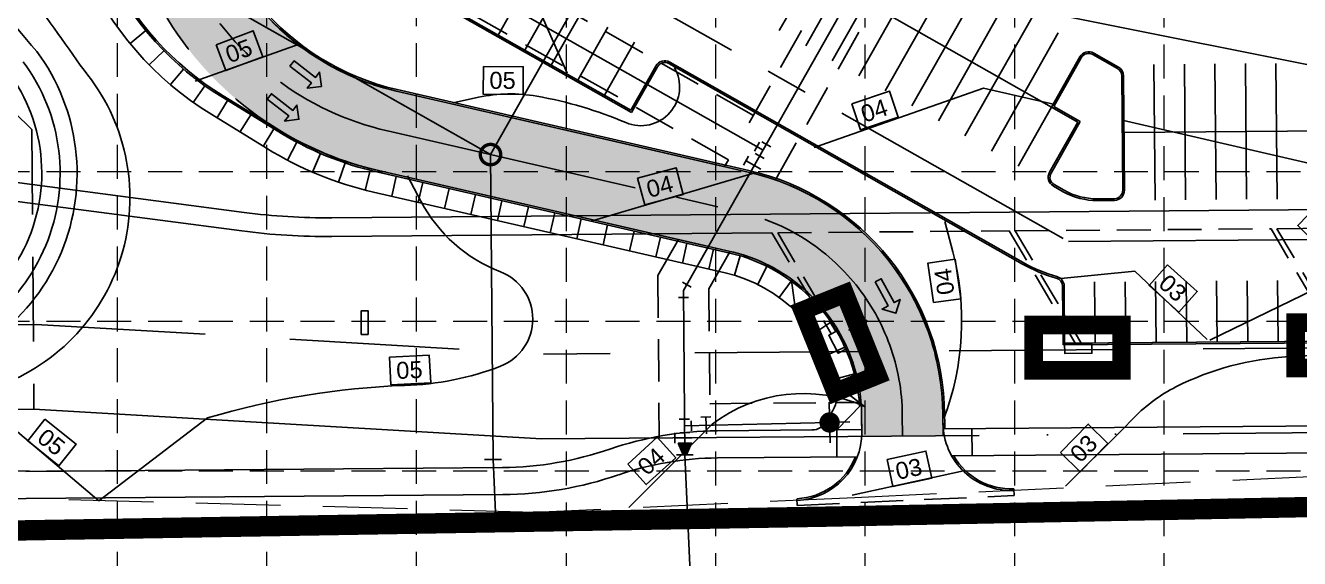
# Model space of a CAD drawing. Header units: feet. Extents: x 2467609 to 2470436, y 7119976 to 7121745.
# Drawn here: x 2468069 to 2468445, y 7120481.9 to 7120639.1 of the extents above; entities that cross this region are included whole.
import ezdxf
from ezdxf.enums import TextEntityAlignment as Align

# ---------------------------------------------------------------- set-up
doc = ezdxf.new("R2010")
doc.units = ezdxf.units.FT
doc.header["$LTSCALE"] = 100
doc.header["$MEASUREMENT"] = 0
for name, pattern in [('06117 BASE$0$CENTER2', [1.125, 0.75, -0.125, 0.125, -0.125]), ('06117 BASE$0$DASHED', [0.75, 0.5, -0.25]), ('06117 BASE$0$HIDDEN', [0.375, 0.25, -0.125]), ('06117 BASE$0$HIDDEN2', [0.1875, 0.125, -0.0625]), ('06117 BASE$0$PL2', [2.85, 2.25, -0.2, 0, -0.2, 0, -0.2]), ('06117 BASE$0$STRIPE', [1.2, 1, -0.2]), ('06117 TOPO$0$DASHED', [0.75, 0.5, -0.25]), ('06117 WS Base$0$DASHED_SS3', [1.1, 1, -0.1]), ('06117 WS Base$0$HIDDEN2', [0.1875, 0.125, -0.0625]), ('HIDDEN', [0.375, 0.25, -0.125]), ('HIDDEN2', [0.1875, 0.125, -0.0625]), ('SDASH', [0.15, 0.1, -0.05]), ('STRIPE', [1.2, 1, -0.2])]:
    doc.linetypes.add(name, pattern=pattern)
for name, color, linetype, lineweight in [('06117 BASE$0$C-sidewk-strip', 253, 'Continuous', 25), ('06117 BASE$0$CP Inlet', 253, 'Continuous', 25), ('06117 BASE$0$CPCL', 253, '06117 BASE$0$CENTER2', 25), ('06117 BASE$0$CPCURB', 8, 'Continuous', 25), ('06117 BASE$0$CPCURB2', 8, 'Continuous', 25), ('06117 BASE$0$CPSTRIPE', 253, 'Continuous', 25), ('06117 BASE$0$CPWALK', 8, 'Continuous', 25), ('06117 BASE$0$DIR-ARROW', 8, 'Continuous', 25), ('06117 BASE$0$LANDSCAPE-SETBACK', 8, '06117 BASE$0$DASHED', 25), ('06117 BASE$0$PROP-ROW', 1, '06117 BASE$0$PL2', 25), ('06117 BASE$0$ROAD-FUTURE', 8, '06117 BASE$0$HIDDEN', 18)]:
    doc.layers.add(name, color=color, linetype=linetype, lineweight=lineweight)
for name, color, linetype in [('06117 BASE$0$CPSAWCUT', 7, '06117 BASE$0$HIDDEN2'), ('06117 BASE$0$firelane', 8, '06117 BASE$0$STRIPE'), ('06117 TOPO$0$EXSS', 253, '06117 TOPO$0$DASHED'), ('06117 TOPO$0$EXWATER', 253, 'Continuous'), ('06117 WS Base$0$CPFIT', 7, 'Continuous'), ('06117 WS Base$0$CPSEWER', 7, '06117 WS Base$0$DASHED_SS3'), ('06117 WS Base$0$CPWATER', 7, 'Continuous'), ('06117 WS Base$0$LINE-A', 1, 'Continuous'), ('06117 WS Base$0$LINE-B', 1, 'Continuous'), ('06117 WS Base$0$WTR-ESMT', 8, '06117 WS Base$0$HIDDEN2'), ('CPCONT', 253, 'Continuous'), ('ESMT', 7, 'HIDDEN2'), ('FIRELANE-HATCH', 253, 'STRIPE'), ('GRID', 254, 'HIDDEN'), ('LIMITS OF DISTURBANCE', 1, 'HIDDEN'), ('proposed ec', 6, 'SDASH')]:
    doc.layers.add(name, color=color, linetype=linetype)
doc.styles.get("Standard").update_dxf_attribs({"font": 'ARIAL.TTF'})

# ---------------------------------------------------------------- blocks, each defined once
blk = doc.blocks.new('06117 BASE$0$A$C47D53017')
at = {"layer": '06117 BASE$0$CPWALK'}
blk.add_lwpolyline([(2468168.12, 7120547.98), (2468168.12, 7120554.98), (2468170.12, 7120554.98), (2468170.12, 7120547.98)], close=True, dxfattribs=at)

msp = doc.modelspace()

# ---------------------------------------------------------------- hatches: boundary and pattern name
at = {"layer": '06117 WS Base$0$CPFIT'}
msp.add_hatch(color=256, dxfattribs=at).paths.add_polyline_path([(2468261.6, 7120515.94), (2468265.6, 7120515.94), (2468264.1, 7120512.48), (2468263.1, 7120512.48)])
msp.add_hatch(color=256, dxfattribs=at).paths.add_polyline_path([(2468261.6, 7120515.94), (2468265.6, 7120515.94), (2468264.1, 7120512.48), (2468263.1, 7120512.48)])
at = {"layer": 'FIRELANE-HATCH'}
h = msp.add_hatch(color=9, dxfattribs=at)
h.paths.add_polyline_path([(2468922.97, 7121187.19, -0.414214), (2468942.81, 7121207.35), (2469278.26, 7121210.08), (2469277.9, 7121254.08, -0.414214), (2469297.74, 7121274.24), (2469375.13, 7121274.87, -0.137354), (2469390.75, 7121270.64), (2469629.71, 7121128.09, -0.261956), (2469644.34, 7121102.57), (2469645.12, 7121007.13, 0.414214), (2469699.55, 7120953.58), (2469751.67, 7120954, 0.261956), (2469797.6, 7120980.33), (2469803.18, 7120989.68, 0.414214), (2469784.47, 7121063.72), (2469403.04, 7121291.25, 0.137354), (2469374.94, 7121298.87), (2468491.92, 7121291.68, -0.131652), (2468476.89, 7121295.58), (2468199.89, 7121452.51, -0.072593), (2468186.2, 7121463.15, 0.206219), (2468142.45, 7121481.57), (2467847.8, 7121479.17), (2467848.23, 7121449.17), (2468142.69, 7121451.57, -0.577353), (2468169.04, 7121406.78), (2467935.49, 7120994.55, -0.266268), (2467909.82, 7120979.34), (2467855.02, 7120978.55), (2467855.45, 7120948.56), (2467910.25, 7120949.35, 0.266268), (2467961.59, 7120979.76), (2468192.67, 7121387.64, -0.414214), (2468233.56, 7121398.96), (2468336.11, 7121340.86, -0.414214), (2468347.43, 7121299.97), (2468320.22, 7121251.95, 0.414214), (2468338.7, 7121185.16), (2468373.42, 7121165.49, 0.57735), (2468446.57, 7121208.52), (2468446.28, 7121243.96, -1), (2468481.65, 7121244.25), (2468482.67, 7121118.6, 0.414214), (2468532.07, 7121070), (2468873.9, 7121072.79, -0.414214), (2468894.07, 7121052.95), (2468895.4, 7120889.72), (2468884.83, 7120735.24, -0.392002), (2468855.14, 7120707.29), (2468450.27, 7120703.99, -0.131652), (2468375.11, 7120723.48), (2468264.21, 7120786.31, 0.463862), (2468102.32, 7120726.63, 0.45081), (2468173.2, 7120596.29), (2468276.95, 7120572.47, -0.347281), (2468315.76, 7120524.14), (2468315.82, 7120517.93), (2468339.81, 7120518.12), (2468339.76, 7120524.34, 0.347281), (2468282.32, 7120595.86), (2468178.57, 7120619.68, -0.45081), (2468124.87, 7120718.42, -0.463862), (2468252.38, 7120765.43), (2468363.28, 7120702.6, 0.131652), (2468450.47, 7120679.99), (2468832.08, 7120683.1, -0.414214), (2468867.36, 7120648.39), (2468868.39, 7120522.43), (2468892.38, 7120522.62), (2468891.26, 7120660.62), (2468903.26, 7120660.72), (2468904.38, 7120522.72), (2468928.38, 7120522.92)])
h.paths.add_polyline_path([(2468873.66, 7121102.78), (2468531.82, 7121100, -0.414214), (2468506.62, 7121124.8), (2468505.62, 7121247.79, -0.414214), (2468525.46, 7121267.95), (2468872.29, 7121270.78, -0.414214), (2468892.45, 7121250.94), (2468893.5, 7121122.95, -0.414214)], flags=16)
h.paths.add_polyline_path([(2468942.29, 7121271.35), (2469233.74, 7121273.72, -1), (2469234.06, 7121233.72), (2468942.62, 7121231.35, -1)], flags=16)
h.paths.add_polyline_path([(2468385.25, 7121186.37), (2468350.53, 7121206.04, -0.414214), (2468341.1, 7121240.12), (2468370.77, 7121292.49, -0.414214), (2468404.85, 7121301.92), (2468409.33, 7121299.38, -0.267949), (2468422.01, 7121277.83), (2468422.57, 7121208.33, -0.57735)], flags=16)
h.paths.add_polyline_path([(2469698.85, 7121086.85), (2469772.17, 7121043.11, -0.414214), (2469782.57, 7121001.98), (2469776.99, 7120992.63, -0.261956), (2469751.47, 7120978), (2469699.36, 7120977.57, -0.414214), (2469669.11, 7121007.33), (2469668.61, 7121069.51, -0.584841)], flags=16)

# ---------------------------------------------------------------- linework, layer by layer
at = {"layer": '06117 BASE$0$C-sidewk-strip'}
for p, q in [((2468104.55, 7120637.58), (2468099.91, 7120633.77)), ((2468104.55, 7120637.58), (2468099.91, 7120633.77)), ((2468109.88, 7120631.64), (2468105.59, 7120627.44)), ((2468109.88, 7120631.64), (2468105.59, 7120627.44)), ((2468115.71, 7120626.2), (2468111.81, 7120621.64)), ((2468115.71, 7120626.2), (2468111.81, 7120621.64)), ((2468122, 7120621.29), (2468118.52, 7120616.41)), ((2468122, 7120621.29), (2468118.52, 7120616.41)), ((2468128.7, 7120616.94), (2468125.51, 7120611.76)), ((2468128.7, 7120616.94), (2468125.51, 7120611.76)), ((2468135.51, 7120612.76), (2468132.33, 7120607.57)), ((2468135.51, 7120612.76), (2468132.33, 7120607.57)), ((2468142.33, 7120608.57), (2468139.15, 7120603.39)), ((2468142.33, 7120608.57), (2468139.15, 7120603.39)), ((2468149.11, 7120604.67), (2468146.33, 7120599.36)), ((2468149.11, 7120604.67), (2468146.33, 7120599.36)), ((2468156.11, 7120601.34), (2468153.74, 7120595.83)), ((2468156.11, 7120601.34), (2468153.74, 7120595.83)), ((2468163.36, 7120598.56), (2468161.43, 7120592.88)), ((2468163.36, 7120598.56), (2468161.43, 7120592.88)), ((2468170.8, 7120596.36), (2468169.31, 7120590.54)), ((2468170.8, 7120596.36), (2468169.31, 7120590.54)), ((2468178.45, 7120594.57), (2468177.11, 7120588.72)), ((2468178.45, 7120594.57), (2468177.11, 7120588.72)), ((2468186.25, 7120592.78), (2468184.9, 7120586.93)), ((2468186.25, 7120592.78), (2468184.9, 7120586.93)), ((2468194.04, 7120590.99), (2468192.7, 7120585.14)), ((2468194.04, 7120590.99), (2468192.7, 7120585.14)), ((2468201.84, 7120589.2), (2468200.5, 7120583.35)), ((2468201.84, 7120589.2), (2468200.5, 7120583.35)), ((2468209.64, 7120587.41), (2468208.3, 7120581.56)), ((2468209.64, 7120587.41), (2468208.3, 7120581.56)), ((2468217.44, 7120585.62), (2468216.09, 7120579.77)), ((2468217.44, 7120585.62), (2468216.09, 7120579.77)), ((2468225.23, 7120583.83), (2468223.89, 7120577.98)), ((2468225.23, 7120583.83), (2468223.89, 7120577.98)), ((2468233.03, 7120582.04), (2468231.69, 7120576.19)), ((2468233.03, 7120582.04), (2468231.69, 7120576.19)), ((2468240.83, 7120580.25), (2468239.48, 7120574.4)), ((2468240.83, 7120580.25), (2468239.48, 7120574.4)), ((2468248.62, 7120578.46), (2468247.28, 7120572.61)), ((2468248.62, 7120578.46), (2468247.28, 7120572.61)), ((2468256.42, 7120576.67), (2468255.08, 7120570.82)), ((2468256.42, 7120576.67), (2468255.08, 7120570.82)), ((2468264.22, 7120574.88), (2468262.88, 7120569.03)), ((2468264.22, 7120574.88), (2468262.88, 7120569.03)), ((2468272.02, 7120573.09), (2468270.67, 7120567.24)), ((2468272.02, 7120573.09), (2468270.67, 7120567.24)), ((2468278.25, 7120565.41), (2468279.97, 7120571.15)), ((2468278.25, 7120565.41), (2468279.97, 7120571.15)), ((2468285.14, 7120562.69), (2468287.81, 7120568.06)), ((2468285.14, 7120562.69), (2468287.81, 7120568.06)), ((2468291.46, 7120558.84), (2468295, 7120563.68)), ((2468291.46, 7120558.84), (2468295, 7120563.68)), ((2468297.04, 7120553.97), (2468301.35, 7120558.14)), ((2468297.04, 7120553.97), (2468301.35, 7120558.14)), ((2468301.71, 7120548.23), (2468306.67, 7120551.61)), ((2468301.71, 7120548.23), (2468306.67, 7120551.61)), ((2468305.35, 7120541.78), (2468310.81, 7120544.27)), ((2468305.35, 7120541.78), (2468310.81, 7120544.27)), ((2468307.83, 7120534.81), (2468313.64, 7120536.34)), ((2468307.83, 7120534.81), (2468313.64, 7120536.34))]:
    msp.add_line(p, q, dxfattribs=at)
at = {"layer": '06117 BASE$0$CP Inlet'}
msp.add_lwpolyline([(2468311.49, 7120543.79), (2468308.76, 7120549.13), (2468306.09, 7120547.76), (2468308.82, 7120542.42), (2468311.49, 7120543.79)], dxfattribs=at)
msp.add_lwpolyline([(2468311.49, 7120543.79), (2468308.76, 7120549.13), (2468306.09, 7120547.76), (2468308.82, 7120542.42), (2468311.49, 7120543.79)], dxfattribs=at)
msp.add_lwpolyline([(2468383.68, 7120545.44), (2468375.68, 7120545.38), (2468375.71, 7120542.38), (2468383.71, 7120542.44)], close=True, dxfattribs=at)
msp.add_lwpolyline([(2468383.68, 7120545.44), (2468375.68, 7120545.38), (2468375.71, 7120542.38), (2468383.71, 7120542.44)], close=True, dxfattribs=at)
at = {"layer": '06117 BASE$0$CPCL'}
for p, q in [((2468114.21, 7120724.17), (2468376.83, 7120575.39)), ((2468114.21, 7120724.17), (2468376.83, 7120575.39)), ((2468175.88, 7120607.98), (2468279.64, 7120584.17)), ((2468175.88, 7120607.98), (2468279.64, 7120584.17)), ((2468376.83, 7120575.39), (2468825.42, 7120579.04)), ((2468376.83, 7120575.39), (2468825.42, 7120579.04)), ((2468327.76, 7120524.24), (2468327.81, 7120518.02)), ((2468327.76, 7120524.24), (2468327.81, 7120518.02))]:
    msp.add_line(p, q, dxfattribs=at)
for centre, radius, start, end in [((2468195.35, 7120692.78), 87, 160.0058, 257.071), ((2468195.35, 7120692.78), 87, 160.0058, 257.071), ((2468265.77, 7120523.74), 62, 0.4665, 77.071), ((2468265.77, 7120523.74), 62, 0.4665, 77.071)]:
    msp.add_arc(centre, radius, start, end, dxfattribs=at)
at = {"layer": '06117 BASE$0$CPCURB'}
for p, q in [((2468138.06, 7120676.18), (2468247.69, 7120614.07)), ((2468138.06, 7120676.18), (2468247.69, 7120614.07)), ((2468380.16, 7120629.82), (2468371.78, 7120615.03)), ((2468380.16, 7120629.82), (2468371.78, 7120615.03)), ((2468384.25, 7120630.95), (2468391.52, 7120626.83)), ((2468384.25, 7120630.95), (2468391.52, 7120626.83)), ((2468255.08, 7120627.12), (2468247.69, 7120614.07)), ((2468255.08, 7120627.12), (2468247.69, 7120614.07)), ((2468259.17, 7120628.26), (2468363.45, 7120569.18)), ((2468259.17, 7120628.26), (2468363.45, 7120569.18)), ((2468393.04, 7120624.25), (2468393.31, 7120590.52)), ((2468393.04, 7120624.25), (2468393.31, 7120590.52)), ((2468143.57, 7120608.4), (2468127.4, 7120618.32)), ((2468143.57, 7120608.4), (2468127.4, 7120618.32)), ((2468178.57, 7120619.68), (2468282.32, 7120595.86)), ((2468178.57, 7120619.68), (2468282.32, 7120595.86)), ((2468371.78, 7120615.03), (2468379.61, 7120610.59)), ((2468371.78, 7120615.03), (2468379.61, 7120610.59)), ((2468379.61, 7120610.59), (2468371.23, 7120595.8)), ((2468379.61, 7120610.59), (2468371.23, 7120595.8)), ((2468173.2, 7120596.29), (2468276.95, 7120572.47)), ((2468173.2, 7120596.29), (2468276.95, 7120572.47)), ((2468372.36, 7120591.71), (2468375.28, 7120590.06)), ((2468372.36, 7120591.71), (2468375.28, 7120590.06)), ((2468385.3, 7120587.46), (2468390.34, 7120587.5)), ((2468385.3, 7120587.46), (2468390.34, 7120587.5)), ((2468375.68, 7120545.38), (2468375.54, 7120562.2)), ((2468375.68, 7120545.38), (2468375.54, 7120562.2)), ((2468375.68, 7120545.38), (2468663.67, 7120547.72)), ((2468375.68, 7120545.38), (2468663.67, 7120547.72)), ((2468315.76, 7120524.14), (2468315.81, 7120519.19)), ((2468315.76, 7120524.14), (2468315.81, 7120519.19)), ((2468339.76, 7120524.34), (2468339.78, 7120521.81)), ((2468339.76, 7120524.34), (2468339.78, 7120521.81))]:
    msp.add_line(p, q, dxfattribs=at)
for centre, radius, start, end in [((2468174.47, 7120695.03), 90, 173.8435, 238.4665), ((2468174.47, 7120695.03), 90, 173.8435, 238.4665), ((2468195.35, 7120692.78), 75, 182.7113, 257.071), ((2468195.35, 7120692.78), 75, 182.7113, 257.071), ((2468257.69, 7120625.65), 3, 60.4665, 150.4665), ((2468257.69, 7120625.65), 3, 60.4665, 150.4665), ((2468382.77, 7120628.34), 3, 60.4665, 150.4665), ((2468382.77, 7120628.34), 3, 60.4665, 150.4665), ((2468390.04, 7120624.22), 3, 0.4665, 60.4665), ((2468390.04, 7120624.22), 3, 0.4665, 60.4665), ((2468195.35, 7120692.78), 99, 238.4665, 257.071), ((2468195.35, 7120692.78), 99, 238.4665, 257.071), ((2468265.77, 7120523.74), 74, 0.4665, 77.071), ((2468265.77, 7120523.74), 74, 0.4665, 77.071), ((2468373.84, 7120594.32), 3, 150.4665, 240.4665), ((2468373.84, 7120594.32), 3, 150.4665, 240.4665), ((2468385.14, 7120607.46), 20, 240.4665, 270.4665), ((2468385.14, 7120607.46), 20, 240.4665, 270.4665), ((2468390.31, 7120590.5), 3, 270.4665, 0.4665), ((2468390.31, 7120590.5), 3, 270.4665, 0.4665), ((2468265.77, 7120523.74), 50, 0.4665, 77.071), ((2468265.77, 7120523.74), 50, 0.4665, 77.071), ((2468385.14, 7120607.46), 44, 240.4665, 254.456), ((2468385.14, 7120607.46), 44, 240.4665, 254.456), ((2468372.54, 7120562.18), 3, 0.4665, 74.456), ((2468372.54, 7120562.18), 3, 0.4665, 74.456), ((2468359.78, 7120521.97), 20, 180.4665, 272.6315), ((2468359.78, 7120521.97), 20, 180.4665, 272.6315), ((2468295.81, 7120519.03), 20, 272.6315, 0.4665), ((2468295.81, 7120519.03), 20, 272.6315, 0.4665)]:
    msp.add_arc(centre, radius, start, end, dxfattribs=at)
at = {"layer": '06117 BASE$0$CPCURB2'}
for p, q in [((2468137.38, 7120675.99), (2468247.88, 7120613.39)), ((2468137.38, 7120675.99), (2468247.88, 7120613.39)), ((2468380.59, 7120629.57), (2468372.46, 7120615.22)), ((2468380.59, 7120629.57), (2468372.46, 7120615.22)), ((2468384, 7120630.52), (2468391.27, 7120626.4)), ((2468384, 7120630.52), (2468391.27, 7120626.4)), ((2468255.52, 7120626.88), (2468247.88, 7120613.39)), ((2468255.52, 7120626.88), (2468247.88, 7120613.39)), ((2468258.92, 7120627.82), (2468363.2, 7120568.74)), ((2468258.92, 7120627.82), (2468363.2, 7120568.74)), ((2468392.54, 7120624.24), (2468392.81, 7120590.52)), ((2468392.54, 7120624.24), (2468392.81, 7120590.52)), ((2468143.31, 7120607.97), (2468127.14, 7120617.89)), ((2468143.31, 7120607.97), (2468127.14, 7120617.89)), ((2468178.68, 7120620.17), (2468282.44, 7120596.35)), ((2468178.68, 7120620.17), (2468282.44, 7120596.35)), ((2468372.46, 7120615.22), (2468380.29, 7120610.78)), ((2468372.46, 7120615.22), (2468380.29, 7120610.78)), ((2468380.29, 7120610.78), (2468371.66, 7120595.56)), ((2468380.29, 7120610.78), (2468371.66, 7120595.56)), ((2468173.09, 7120595.8), (2468276.84, 7120571.98)), ((2468173.09, 7120595.8), (2468276.84, 7120571.98)), ((2468372.61, 7120592.15), (2468375.53, 7120590.49)), ((2468372.61, 7120592.15), (2468375.53, 7120590.49)), ((2468385.3, 7120587.96), (2468390.34, 7120588)), ((2468385.3, 7120587.96), (2468390.34, 7120588)), ((2468375.19, 7120544.88), (2468375.04, 7120562.2)), ((2468375.19, 7120544.88), (2468375.04, 7120562.2)), ((2468375.19, 7120544.88), (2468664.18, 7120547.23)), ((2468375.19, 7120544.88), (2468664.18, 7120547.23)), ((2468340.26, 7120524.34), (2468340.28, 7120521.81)), ((2468340.26, 7120524.34), (2468340.28, 7120521.81))]:
    msp.add_line(p, q, dxfattribs=at)
for centre, radius, start, end in [((2468174.47, 7120695.03), 90.5, 173.8435, 238.4665), ((2468174.47, 7120695.03), 90.5, 173.8435, 238.4665), ((2468195.35, 7120692.78), 74.5, 182.7113, 257.071), ((2468195.35, 7120692.78), 74.5, 182.7113, 257.071), ((2468382.77, 7120628.34), 2.5, 60.4665, 150.4665), ((2468382.77, 7120628.34), 2.5, 60.4665, 150.4665), ((2468257.69, 7120625.65), 2.5, 60.4665, 150.4665), ((2468257.69, 7120625.65), 2.5, 60.4665, 150.4665), ((2468390.04, 7120624.22), 2.5, 0.4665, 60.4665), ((2468390.04, 7120624.22), 2.5, 0.4665, 60.4665), ((2468195.35, 7120692.78), 99.5, 238.4665, 257.071), ((2468195.35, 7120692.78), 99.5, 238.4665, 257.071), ((2468265.77, 7120523.74), 74.5, 0.4665, 77.071), ((2468265.77, 7120523.74), 74.5, 0.4665, 77.071), ((2468373.84, 7120594.32), 2.5, 150.4665, 240.4665), ((2468373.84, 7120594.32), 2.5, 150.4665, 240.4665), ((2468385.14, 7120607.46), 19.5, 240.4665, 270.4665), ((2468385.14, 7120607.46), 19.5, 240.4665, 270.4665), ((2468390.31, 7120590.5), 2.5, 270.4665, 0.4665), ((2468390.31, 7120590.5), 2.5, 270.4665, 0.4665), ((2468265.77, 7120523.74), 49.5, 3.455, 77.071), ((2468265.77, 7120523.74), 49.5, 3.455, 77.071), ((2468385.14, 7120607.46), 44.5, 240.4665, 254.456), ((2468385.14, 7120607.46), 44.5, 240.4665, 254.456), ((2468372.54, 7120562.18), 2.5, 0.4665, 74.456), ((2468372.54, 7120562.18), 2.5, 0.4665, 74.456), ((2468359.78, 7120521.97), 19.5, 180.4665, 185.4191), ((2468359.78, 7120521.97), 19.5, 180.4665, 185.4191), ((2468359.78, 7120521.97), 19.5, 210.241, 272.6315), ((2468359.78, 7120521.97), 19.5, 210.241, 272.6315), ((2468295.81, 7120519.03), 19.5, 272.6315, 338.5959), ((2468295.81, 7120519.03), 19.5, 272.6315, 338.5959)]:
    msp.add_arc(centre, radius, start, end, dxfattribs=at)
at = {"layer": '06117 BASE$0$CPSAWCUT'}
for p, q in [((2468360.68, 7120502.49), (2468360.77, 7120500.49)), ((2468360.68, 7120502.49), (2468360.77, 7120500.49)), ((2468296.7, 7120499.55), (2468296.79, 7120497.55)), ((2468296.7, 7120499.55), (2468296.79, 7120497.55)), ((2468296.79, 7120497.55), (2468360.77, 7120500.49)), ((2468296.79, 7120497.55), (2468360.77, 7120500.49))]:
    msp.add_line(p, q, dxfattribs=at)
at = {"layer": '06117 BASE$0$CPSTRIPE'}
for p, q in [((2468199.5, 7120712.63), (2468371.78, 7120615.03)), ((2468199.5, 7120712.63), (2468371.78, 7120615.03)), ((2468311.16, 7120672.36), (2468291.44, 7120637.56)), ((2468311.16, 7120672.36), (2468291.44, 7120637.56)), ((2468311.16, 7120672.36), (2468291.44, 7120637.56)), ((2468311.16, 7120672.36), (2468291.44, 7120637.56)), ((2468318.99, 7120667.92), (2468299.27, 7120633.12)), ((2468318.99, 7120667.92), (2468299.27, 7120633.12)), ((2468326.82, 7120663.49), (2468307.1, 7120628.68)), ((2468326.82, 7120663.49), (2468307.1, 7120628.68)), ((2468334.65, 7120659.05), (2468314.93, 7120624.25)), ((2468334.65, 7120659.05), (2468314.93, 7120624.25)), ((2468217.41, 7120651.92), (2468208.53, 7120636.25)), ((2468217.41, 7120651.92), (2468208.53, 7120636.25)), ((2468342.48, 7120654.61), (2468322.76, 7120619.81)), ((2468342.48, 7120654.61), (2468322.76, 7120619.81)), ((2468225.24, 7120647.48), (2468216.36, 7120631.82)), ((2468225.24, 7120647.48), (2468216.36, 7120631.82)), ((2468350.31, 7120650.18), (2468330.6, 7120615.37)), ((2468350.31, 7120650.18), (2468330.6, 7120615.37)), ((2468358.14, 7120645.74), (2468338.43, 7120610.94)), ((2468358.14, 7120645.74), (2468338.43, 7120610.94)), ((2468233.07, 7120643.04), (2468224.2, 7120627.38)), ((2468233.07, 7120643.04), (2468224.2, 7120627.38)), ((2468365.97, 7120641.3), (2468346.26, 7120606.5)), ((2468365.97, 7120641.3), (2468346.26, 7120606.5)), ((2468240.9, 7120638.61), (2468232.03, 7120622.95)), ((2468240.9, 7120638.61), (2468232.03, 7120622.95)), ((2468373.8, 7120636.87), (2468354.09, 7120602.06)), ((2468373.8, 7120636.87), (2468354.09, 7120602.06)), ((2468248.73, 7120634.17), (2468239.86, 7120618.51)), ((2468248.73, 7120634.17), (2468239.86, 7120618.51)), ((2468402.01, 7120627.6), (2468402.34, 7120587.6)), ((2468402.01, 7120627.6), (2468402.34, 7120587.6)), ((2468411.01, 7120627.67), (2468411.34, 7120587.67)), ((2468411.01, 7120627.67), (2468411.34, 7120587.67)), ((2468420.01, 7120627.74), (2468420.34, 7120587.74)), ((2468420.01, 7120627.74), (2468420.34, 7120587.74)), ((2468429.01, 7120627.82), (2468429.34, 7120587.82)), ((2468429.01, 7120627.82), (2468429.34, 7120587.82)), ((2468438.01, 7120627.89), (2468438.34, 7120587.89)), ((2468438.01, 7120627.89), (2468438.34, 7120587.89)), ((2468371.78, 7120615.03), (2468361.92, 7120597.63)), ((2468371.78, 7120615.03), (2468361.92, 7120597.63)), ((2468393.18, 7120607.52), (2468645.17, 7120609.58)), ((2468393.18, 7120607.52), (2468645.17, 7120609.58)), ((2468384.68, 7120545.45), (2468384.53, 7120563.45)), ((2468384.68, 7120545.45), (2468384.53, 7120563.45)), ((2468393.68, 7120545.53), (2468393.53, 7120563.53)), ((2468393.68, 7120545.53), (2468393.53, 7120563.53)), ((2468402.68, 7120545.6), (2468402.53, 7120563.6)), ((2468402.68, 7120545.6), (2468402.53, 7120563.6)), ((2468411.68, 7120545.67), (2468411.53, 7120563.67)), ((2468411.68, 7120545.67), (2468411.53, 7120563.67)), ((2468420.68, 7120545.75), (2468420.53, 7120563.75)), ((2468420.68, 7120545.75), (2468420.53, 7120563.75)), ((2468429.68, 7120545.82), (2468429.53, 7120563.82)), ((2468429.68, 7120545.82), (2468429.53, 7120563.82)), ((2468438.68, 7120545.89), (2468438.53, 7120563.89)), ((2468438.68, 7120545.89), (2468438.53, 7120563.89))]:
    msp.add_line(p, q, dxfattribs=at)
at = {"layer": '06117 BASE$0$CPWALK'}
for p, q in [((2468140.17, 7120602.86), (2468124, 7120612.78)), ((2468140.17, 7120602.86), (2468124, 7120612.78)), ((2468171.74, 7120589.95), (2468275.5, 7120566.13)), ((2468171.74, 7120589.95), (2468275.5, 7120566.13)), ((2468315.65, 7120527.2), (2468308.43, 7120519.87)), ((2468315.65, 7120527.2), (2468308.43, 7120519.87)), ((2468307.28, 7120525.57), (2468305.45, 7120522.34)), ((2468307.28, 7120525.57), (2468305.45, 7120522.34)), ((2468847.03, 7120524.25), (2468339.87, 7120520.12)), ((2468847.03, 7120524.25), (2468339.87, 7120520.12)), ((2468301.14, 7120519.81), (2468273.14, 7120519.58)), ((2468301.14, 7120519.81), (2468273.14, 7120519.58)), ((2468315.8, 7120519.93), (2468308.43, 7120519.87)), ((2468315.8, 7120519.93), (2468308.43, 7120519.87)), ((2468308.43, 7120519.87), (2468308.5, 7120511.87)), ((2468308.43, 7120519.87), (2468308.5, 7120511.87)), ((2468348.3, 7120520.19), (2468348.36, 7120512.19)), ((2468348.3, 7120520.19), (2468348.36, 7120512.19)), ((2468854.87, 7120516.32), (2468342.36, 7120512.14)), ((2468854.87, 7120516.32), (2468342.36, 7120512.14)), ((2468209.81, 7120508.74), (2468069.17, 7120507.6)), ((2468209.81, 7120508.74), (2468069.17, 7120507.6)), ((2468314.5, 7120511.92), (2468273.21, 7120511.58)), ((2468314.5, 7120511.92), (2468273.21, 7120511.58)), ((2468209.88, 7120500.74), (2468069.23, 7120499.6)), ((2468209.88, 7120500.74), (2468069.23, 7120499.6)), ((2467880.44, 7120492.51), (2468069.23, 7120499.6)), ((2467880.44, 7120492.51), (2468069.23, 7120499.6))]:
    msp.add_line(p, q, dxfattribs=at)
for points in [[(2468314.03, 7120515.87, 0, 0.52, 0), (2468312.43, 7120515.89, 0, 0, 0), (2468309.96, 7120515.89, 0, 0, 0)], [(2468314.03, 7120515.87, 0, 0.52, 0), (2468312.43, 7120515.89, 0, 0, 0), (2468309.96, 7120515.89, 0, 0, 0)], [(2468343, 7120516.2, 0, 0.52, 0), (2468344.6, 7120516.18, 0, 0, 0), (2468347.07, 7120516.18, 0, 0, 0)], [(2468343, 7120516.2, 0, 0.52, 0), (2468344.6, 7120516.18, 0, 0, 0), (2468347.07, 7120516.18, 0, 0, 0)]]:
    msp.add_lwpolyline(points, format="xyseb", dxfattribs=at)
for centre, radius, start, end in [((2468174.47, 7120695.03), 96.5, 169.1671, 238.4665), ((2468174.47, 7120695.03), 96.5, 169.1671, 238.4665), ((2468195.35, 7120692.78), 105.5, 238.4665, 257.071), ((2468195.35, 7120692.78), 105.5, 238.4665, 257.071), ((2468265.77, 7120523.74), 43.5, 11.6455, 77.071), ((2468265.77, 7120523.74), 43.5, 11.6455, 77.071), ((2468298.58, 7120530.5), 10, 330.4665, 11.6455), ((2468298.58, 7120530.5), 10, 330.4665, 11.6455), ((2468273.96, 7120419.58), 100, 90.4665, 108.9523), ((2468273.96, 7120419.58), 100, 90.4665, 108.9523), ((2468301.1, 7120524.81), 5, 270.4665, 330.4665), ((2468301.1, 7120524.81), 5, 270.4665, 330.4665), ((2468209, 7120608.74), 100, 270.4665, 288.9523), ((2468209, 7120608.74), 100, 270.4665, 288.9523), ((2468273.96, 7120419.58), 92, 90.4665, 108.9523), ((2468273.96, 7120419.58), 92, 90.4665, 108.9523), ((2468209, 7120608.74), 108, 270.4665, 288.9523), ((2468209, 7120608.74), 108, 270.4665, 288.9523)]:
    msp.add_arc(centre, radius, start, end, dxfattribs=at)
at = {"layer": '06117 BASE$0$DIR-ARROW'}
for points in [[(2468147.07, 7120627.05), (2468148.29, 7120628.63), (2468154.63, 7120623.75), (2468155.85, 7120625.33), (2468156.39, 7120621.13), (2468152.19, 7120620.58), (2468153.41, 7120622.16)], [(2468147.07, 7120627.05), (2468148.29, 7120628.63), (2468154.63, 7120623.75), (2468155.85, 7120625.33), (2468156.39, 7120621.13), (2468152.19, 7120620.58), (2468153.41, 7120622.16)], [(2468140.38, 7120617.33), (2468141.6, 7120618.92), (2468147.94, 7120614.04), (2468149.16, 7120615.62), (2468149.71, 7120611.41), (2468145.5, 7120610.87), (2468146.72, 7120612.45)], [(2468140.38, 7120617.33), (2468141.6, 7120618.92), (2468147.94, 7120614.04), (2468149.16, 7120615.62), (2468149.71, 7120611.41), (2468145.5, 7120610.87), (2468146.72, 7120612.45)], [(2468455.43, 7120581.21), (2468455.45, 7120579.21), (2468447.45, 7120579.15), (2468447.46, 7120577.15), (2468444.44, 7120580.12), (2468447.41, 7120583.15), (2468447.43, 7120581.15)], [(2468455.43, 7120581.21), (2468455.45, 7120579.21), (2468447.45, 7120579.15), (2468447.46, 7120577.15), (2468444.44, 7120580.12), (2468447.41, 7120583.15), (2468447.43, 7120581.15)], [(2468319.81, 7120563.46), (2468321.57, 7120564.41), (2468325.35, 7120557.36), (2468327.11, 7120558.3), (2468325.89, 7120554.24), (2468321.83, 7120555.47), (2468323.59, 7120556.41)], [(2468319.81, 7120563.46), (2468321.57, 7120564.41), (2468325.35, 7120557.36), (2468327.11, 7120558.3), (2468325.89, 7120554.24), (2468321.83, 7120555.47), (2468323.59, 7120556.41)], [(2468309.99, 7120557.3), (2468311.75, 7120558.25), (2468315.53, 7120551.2), (2468317.29, 7120552.14), (2468316.07, 7120548.08), (2468312, 7120549.31), (2468313.77, 7120550.25)], [(2468309.99, 7120557.3), (2468311.75, 7120558.25), (2468315.53, 7120551.2), (2468317.29, 7120552.14), (2468316.07, 7120548.08), (2468312, 7120549.31), (2468313.77, 7120550.25)]]:
    msp.add_lwpolyline(points, close=True, dxfattribs=at)
at = {"layer": '06117 BASE$0$firelane'}
for p, q in [((2468178.57, 7120619.68), (2468282.32, 7120595.86)), ((2468178.57, 7120619.68), (2468282.32, 7120595.86)), ((2468173.2, 7120596.29), (2468276.95, 7120572.47)), ((2468173.2, 7120596.29), (2468276.95, 7120572.47)), ((2468315.76, 7120524.14), (2468315.82, 7120517.93)), ((2468315.76, 7120524.14), (2468315.82, 7120517.93)), ((2468339.76, 7120524.34), (2468339.81, 7120518.12)), ((2468339.76, 7120524.34), (2468339.81, 7120518.12))]:
    msp.add_line(p, q, dxfattribs=at)
for centre, radius, start, end in [((2468195.35, 7120692.78), 99, 160.0058, 257.071), ((2468195.35, 7120692.78), 99, 160.0058, 257.071), ((2468195.35, 7120692.78), 75, 160.0058, 257.071), ((2468195.35, 7120692.78), 75, 160.0058, 257.071), ((2468265.77, 7120523.74), 74, 0.4665, 77.071), ((2468265.77, 7120523.74), 74, 0.4665, 77.071), ((2468265.77, 7120523.74), 50, 0.4665, 77.071), ((2468265.77, 7120523.74), 50, 0.4665, 77.071)]:
    msp.add_arc(centre, radius, start, end, dxfattribs=at)
at = {"layer": '06117 BASE$0$LANDSCAPE-SETBACK'}
for p, q in [((2470116.5, 7120557.59), (2468221.93, 7120542.16)), ((2470116.5, 7120557.59), (2468221.93, 7120542.16)), ((2468072.19, 7120550.94), (2467906.67, 7120549.6)), ((2468072.19, 7120550.94), (2467906.67, 7120549.6)), ((2468072.19, 7120550.94), (2468221.93, 7120542.16)), ((2468072.19, 7120550.94), (2468221.93, 7120542.16))]:
    msp.add_line(p, q, dxfattribs=at)
at = {"layer": '06117 BASE$0$PROP-ROW'}
for p, q in [((2470061.61, 7120532.14), (2468221.3, 7120517.16)), ((2470061.61, 7120532.14), (2468221.3, 7120517.16)), ((2468071.56, 7120525.94), (2467896.57, 7120524.51)), ((2468071.56, 7120525.94), (2467896.57, 7120524.51)), ((2468071.56, 7120525.94), (2468221.3, 7120517.16)), ((2468071.56, 7120525.94), (2468221.3, 7120517.16))]:
    msp.add_line(p, q, dxfattribs=at)
at = {"layer": '06117 BASE$0$ROAD-FUTURE'}
for p, q in [((2468487.69, 7120507.83), (2468313.76, 7120499.83)), ((2468487.69, 7120507.83), (2468313.76, 7120499.83)), ((2468069.23, 7120499.6), (2467874.68, 7120490.66)), ((2468069.23, 7120499.6), (2467874.68, 7120490.66)), ((2468219.27, 7120495.49), (2468069.23, 7120499.6)), ((2468219.27, 7120495.49), (2468069.23, 7120499.6)), ((2468313.76, 7120499.83), (2468219.27, 7120495.49)), ((2468313.76, 7120499.83), (2468219.27, 7120495.49))]:
    msp.add_line(p, q, dxfattribs=at)
at = {"layer": '06117 TOPO$0$EXSS', "color": 30}
for p, q in [((2468204.53, 7120511.06), (2468209.46, 7120511.1)), ((2468211.36, 7120416.18), (2468207, 7120511.08))]:
    msp.add_line(p, q, dxfattribs=at)
at = {"layer": '06117 TOPO$0$EXWATER', "color": 4}
for p, q in [((2468261.13, 7120512.46), (2468266.06, 7120512.5)), ((2468263.6, 7120512.48), (2468269.17, 7120392.61))]:
    msp.add_line(p, q, dxfattribs=at)
at = {"layer": '06117 WS Base$0$CPFIT'}
for p, q in [((2468284.19, 7120602.01), (2468285.67, 7120604.62)), ((2468284.19, 7120602.01), (2468285.67, 7120604.62)), ((2468286.35, 7120604.81), (2468288.96, 7120603.33)), ((2468286.35, 7120604.81), (2468288.96, 7120603.33)), ((2468280.93, 7120597.9), (2468282.43, 7120600.5)), ((2468280.93, 7120597.9), (2468282.43, 7120600.5)), ((2468281.68, 7120599.2), (2468286.01, 7120596.7)), ((2468281.68, 7120599.2), (2468286.01, 7120596.7)), ((2468284.38, 7120601.33), (2468286.99, 7120599.85)), ((2468284.38, 7120601.33), (2468286.99, 7120599.85)), ((2468265.49, 7120561.9), (2468262.88, 7120563.38)), ((2468265.49, 7120561.9), (2468262.88, 7120563.38)), ((2468261.72, 7120558.89), (2468264.72, 7120558.91)), ((2468261.72, 7120558.89), (2468264.72, 7120558.91)), ((2468306.18, 7120528.02), (2468306.46, 7120516.02)), ((2468306.18, 7120528.02), (2468306.46, 7120516.02)), ((2468268.29, 7120523.59), (2468271.29, 7120523.69)), ((2468268.29, 7120523.59), (2468271.29, 7120523.69)), ((2468269.79, 7120523.64), (2468269.96, 7120518.65)), ((2468269.79, 7120523.64), (2468269.96, 7120518.65)), ((2468264.98, 7120523.03), (2468261.98, 7120522.96)), ((2468264.98, 7120523.03), (2468261.98, 7120522.96)), ((2468265.49, 7120522.54), (2468265.56, 7120519.54)), ((2468265.49, 7120522.54), (2468265.56, 7120519.54)), ((2468312.32, 7120522.16), (2468306.32, 7120522.02)), ((2468312.32, 7120522.16), (2468306.32, 7120522.02)), ((2468260.61, 7120518.95), (2468260.64, 7120515.95)), ((2468260.61, 7120518.95), (2468260.64, 7120515.95)), ((2468260.62, 7120517.45), (2468265.62, 7120517.48)), ((2468260.62, 7120517.45), (2468265.62, 7120517.48)), ((2468265.07, 7120519.03), (2468262.08, 7120518.96)), ((2468265.07, 7120519.03), (2468262.08, 7120518.96))]:
    msp.add_line(p, q, dxfattribs=at)
at = {"layer": '06117 WS Base$0$CPFIT', "const_width": 3}
msp.add_lwpolyline([(2468306.3, 7120523.52, -1), (2468306.34, 7120520.52, -1)], format="xyb", close=True, dxfattribs=at)
msp.add_lwpolyline([(2468306.3, 7120523.52, -1), (2468306.34, 7120520.52, -1)], format="xyb", close=True, dxfattribs=at)
at = {"layer": '06117 WS Base$0$CPFIT'}
msp.add_lwpolyline([(2468261.6, 7120515.94), (2468265.6, 7120515.94), (2468264.1, 7120512.48), (2468263.1, 7120512.48)], close=True, dxfattribs=at)
msp.add_lwpolyline([(2468261.6, 7120515.94), (2468265.6, 7120515.94), (2468264.1, 7120512.48), (2468263.1, 7120512.48)], close=True, dxfattribs=at)
at = {"layer": '06117 WS Base$0$CPSEWER', "color": 7}
for q in [(2467922.05, 7120762.03), (2467922.05, 7120762.03), (2468297.84, 7120762.65), (2468297.84, 7120762.65), (2468207, 7120511.08), (2468207, 7120511.08)]:
    msp.add_line((2468206.27, 7120601.01), q, dxfattribs=at)
at = {"layer": '06117 WS Base$0$CPSEWER', "color": 7, "const_width": 1}
msp.add_lwpolyline([(2468203.27, 7120601.01, 1), (2468209.27, 7120601.01, 1)], format="xyb", close=True, dxfattribs=at)
msp.add_lwpolyline([(2468203.27, 7120601.01, 1), (2468209.27, 7120601.01, 1)], format="xyb", close=True, dxfattribs=at)
at = {"layer": '06117 WS Base$0$CPWATER', "color": 4}
for p, q in [((2468263.2, 7120560.9), (2468348.29, 7120711.09)), ((2468286.67, 7120602.33), (2468125.07, 7120693.88)), ((2468263.2, 7120560.9), (2468263.6, 7120512.48)), ((2468306.32, 7120522.02), (2468263.53, 7120520.99))]:
    msp.add_line(p, q, dxfattribs=at)
at = {"layer": '06117 WS Base$0$CPWATER'}
for p, q in [((2468263.2, 7120560.9), (2468348.29, 7120711.09)), ((2468286.67, 7120602.33), (2468125.07, 7120693.88)), ((2468263.2, 7120560.9), (2468263.6, 7120512.48)), ((2468306.32, 7120522.02), (2468263.53, 7120520.99))]:
    msp.add_line(p, q, dxfattribs=at)
at = {"layer": '06117 WS Base$0$LINE-A', "color": 30}
msp.add_lwpolyline([(2468207, 7120511.08), (2468206.27, 7120601.01), (2468297.84, 7120762.65), (2468412.52, 7120697.68), (2468911.93, 7120701.75), (2468908.17, 7121162.57), (2468416.1, 7121158.56)], dxfattribs=at)
at = {"layer": '06117 WS Base$0$LINE-A'}
msp.add_lwpolyline([(2468207, 7120511.08), (2468206.27, 7120601.01), (2468297.84, 7120762.65), (2468412.52, 7120697.68), (2468911.93, 7120701.75), (2468908.17, 7121162.57), (2468416.1, 7121158.56)], dxfattribs=at)
at = {"layer": '06117 WS Base$0$LINE-B'}
msp.add_lwpolyline([(2468206.27, 7120601.01), (2467922.05, 7120762.03), (2467902.03, 7120886.8), (2468129.85, 7121288.92)], dxfattribs=at)
msp.add_lwpolyline([(2468206.27, 7120601.01), (2467922.05, 7120762.03), (2467902.03, 7120886.8), (2468129.85, 7121288.92)], dxfattribs=at)
at = {"layer": '06117 WS Base$0$WTR-ESMT'}
for p, q in [((2468282.61, 7120610.38), (2468341.76, 7120714.78)), ((2468282.61, 7120610.38), (2468341.76, 7120714.78)), ((2468290.32, 7120593.55), (2468354.82, 7120707.39)), ((2468290.32, 7120593.55), (2468354.82, 7120707.39)), ((2468283.85, 7120612.55), (2468130.03, 7120699.7)), ((2468283.85, 7120612.55), (2468130.03, 7120699.7)), ((2468276.45, 7120599.5), (2468120.51, 7120687.85)), ((2468276.45, 7120599.5), (2468120.51, 7120687.85)), ((2468275.3, 7120597.47), (2468276.45, 7120599.5)), ((2468275.3, 7120597.47), (2468276.45, 7120599.5)), ((2468255.67, 7120565.33), (2468261.7, 7120575.97)), ((2468255.67, 7120565.33), (2468261.7, 7120575.97)), ((2468270.7, 7120561.43), (2468276.95, 7120572.47)), ((2468270.7, 7120561.43), (2468276.95, 7120572.47)), ((2468255.67, 7120565.33), (2468256.06, 7120517.44)), ((2468255.67, 7120565.33), (2468256.06, 7120517.44)), ((2468270.7, 7120561.43), (2468270.97, 7120527.56)), ((2468270.7, 7120561.43), (2468270.97, 7120527.56)), ((2468270.97, 7120527.56), (2468315.59, 7120527.93)), ((2468270.97, 7120527.56), (2468315.59, 7120527.93))]:
    msp.add_line(p, q, dxfattribs=at)
at = {"layer": 'CPCONT', "color": 35}
for p, q in [((2468216.69, 7120652.83), (2468228.88, 7120625.03)), ((2468301.74, 7120603.13), (2468351.72, 7120620.63)), ((2468374.54, 7120564.46), (2468396.4, 7120566.67))]:
    msp.add_line(p, q, dxfattribs=at)
for points in [[(2468051.07, 7120675.79), (2468051.07, 7120675.79, 0.002123), (2468086.32, 7120625.85, -0.519906), (2468060.79, 7120532.7, 0.52473), (2468058.87, 7120525.84, 1.30804)], [(2468072.4, 7120631.39, -0.029517), (2468049.46, 7120661.11)], [(2468072.4, 7120631.39, -0.567522), (2468032.62, 7120535.75, -0.574178)], [(2468068.41, 7120628.37, -0.566921), (2468031.95, 7120540.7, -0.574178)], [(2468195.29, 7120616.27), (2468202.76, 7120617.89, -0.097854), (2468219.95, 7120618.22, -0.055892), (2468246.24, 7120610.43, 0.720289), (2468260.52, 7120626.65, -1.737846)], [(2468181.79, 7120594.7), (2468185.7, 7120587.31, 0.180576), (2468209.2, 7120566.44, -0.685414), (2468209.2, 7120538.61, -0.086098), (2468180.91, 7120532.95, 0.062795), (2468122.8, 7120523.38, -4.240138)], [(2468340.36, 7120581.32), (2468342.7, 7120572.29, -0.155336), (2468340.02, 7120523.15, 1.44892)], [(2468392.59, 7120519.78), (2468396.23, 7120523.51, -0.083251), (2468408.51, 7120532.51, -0.103057), (2468441.92, 7120541.43, -0.037715), (2468480.42, 7120540.67, 0.04766)], [(2468247.06, 7120496.99), (2468271.71, 7120521.53, -0.273169), (2468316.62, 7120526.73, -10.985712)]]:
    msp.add_lwpolyline(points, format="xyb", dxfattribs=at)
for points in [[(2468258.99, 7120665.18), (2468258.99, 7120665.18), (2468638.72, 7120589.37)], [(2468119.07, 7120622.67), (2468149.81, 7120633.52)], [(2468372.77, 7120615.77), (2468351.72, 7120620.63)], [(2468641.37, 7120553.75), (2468392.65, 7120611.18)], [(2468284.23, 7120595.61), (2468235.95, 7120581.4)], [(2468417.76, 7120546.47), (2468396.4, 7120566.67)], [(2468316.62, 7120526.73), (2468308.17, 7120533.2), (2468301.79, 7120542.63), (2468296.4, 7120554.49), (2468295.05, 7120563.92)], [(2468520.95, 7120545.75), (2468455.99, 7120564.46), (2468418.55, 7120546.3)], [(2468090.68, 7120498.93), (2468058.87, 7120525.84)], [(2468090.68, 7120498.93), (2468122.8, 7120523.38)], [(2468392.59, 7120519.78), (2468375.92, 7120503.24)], [(2468313, 7120500.6), (2468345.79, 7120507.72)]]:
    msp.add_lwpolyline(points, dxfattribs=at)
for points in [[(2468125.28, 7120633.39), (2468136.28, 7120637.5), (2468139.13, 7120629.86), (2468128.13, 7120625.75)], [(2468204.17, 7120626.96), (2468215.92, 7120626.92), (2468215.89, 7120618.77), (2468204.14, 7120618.81)], [(2468312.84, 7120616), (2468323.97, 7120619.75), (2468326.57, 7120612.03), (2468315.44, 7120608.28)], [(2468249.68, 7120594.06), (2468261.02, 7120597.14), (2468263.15, 7120589.27), (2468251.81, 7120586.2)], [(2468336.96, 7120557.35), (2468335.29, 7120568.98), (2468343.36, 7120570.14), (2468345.02, 7120558.51)], [(2468406.07, 7120568.47), (2468414.79, 7120560.61), (2468409.34, 7120554.55), (2468400.61, 7120562.42)], [(2468176.48, 7120541.28), (2468188.21, 7120541.84), (2468188.61, 7120533.7), (2468176.87, 7120533.14)], [(2468074.78, 7120522.95), (2468083.97, 7120515.64), (2468078.9, 7120509.26), (2468069.71, 7120516.57)], [(2468374.41, 7120513.17), (2468382.63, 7120521.56), (2468388.45, 7120515.85), (2468380.23, 7120507.46)], [(2468246.75, 7120509.75), (2468255.44, 7120517.66), (2468260.92, 7120511.63), (2468252.24, 7120503.72)], [(2468323.28, 7120511.1), (2468334.76, 7120513.58), (2468336.49, 7120505.61), (2468325.01, 7120503.13)]]:
    msp.add_lwpolyline(points, close=True, dxfattribs=at)
msp.add_arc((2468023.86, 7120595.56), 50, 276.0945, 47.1588, dxfattribs=at)
at = {"layer": 'ESMT', "linetype": 'HIDDEN'}
for p, q in [((2467951.66, 7120725.49), (2468070.89, 7120608.37)), ((2468070.89, 7120608.37), (2468071.56, 7120525.94))]:
    msp.add_line(p, q, dxfattribs=at)
at = {"layer": 'GRID', "color": 252, "linetype": 'HIDDEN', "lineweight": 0, "ltscale": 0.4}
for p, q in [((2468096.09, 7121698.89), (2468096.09, 7120154.77)), ((2468140.19, 7121698.89), (2468140.19, 7120154.77)), ((2468184.29, 7121698.89), (2468184.29, 7120154.77)), ((2468228.54, 7121698.47), (2468228.54, 7120154.77)), ((2468272.64, 7121698.47), (2468272.64, 7120154.77)), ((2468316.74, 7121698.47), (2468316.74, 7120154.77)), ((2468360.84, 7121698.47), (2468360.84, 7120154.77)), ((2468404.94, 7121698.47), (2468404.94, 7120154.77)), ((2467655.24, 7120595.97), (2470389.44, 7120595.97)), ((2467655.24, 7120551.87), (2470389.44, 7120551.87)), ((2467655.24, 7120507.77), (2470389.44, 7120507.77))]:
    msp.add_line(p, q, dxfattribs=at)
at = {"layer": 'LIMITS OF DISTURBANCE', "ltscale": 2, "const_width": 6}
msp.add_lwpolyline([(2467833.01, 7121530.09), (2467846.43, 7120518.47, 0.339282), (2467879.82, 7120486.99), (2468303.87, 7120494.22), (2468842.22, 7120504.92), (2470123.96, 7120515.28), (2470099.86, 7121608.53), (2469509.9, 7121601.53), (2469502.05, 7121540.91), (2468847.18, 7121534.85), (2468155.33, 7121530.34)], format="xyb", close=True, dxfattribs=at)
at = {"layer": 'proposed ec', "color": 5, "linetype": 'Continuous'}
for p, q in [((2468034.13, 7120596.99), (2468133.57, 7120583.95)), ((2468033.42, 7120591.54), (2468132.86, 7120578.5)), ((2468159.44, 7120582.37), (2468732.52, 7120587.04)), ((2468438.32, 7120579.14), (2468739.17, 7120581.59)), ((2468159.49, 7120576.87), (2468289.28, 7120577.93))]:
    msp.add_line(p, q, dxfattribs=at)
at = {"layer": 'proposed ec', "color": 5}
for p, q in [((2468289.28, 7120577.93), (2468306.81, 7120548.13)), ((2468291.01, 7120577.94), (2468359.35, 7120578.5)), ((2468291.01, 7120577.94), (2468308.14, 7120548.81)), ((2468359.35, 7120578.5), (2468378.82, 7120545.41)), ((2468361.08, 7120578.51), (2468436.59, 7120579.13)), ((2468361.08, 7120578.51), (2468380.55, 7120545.42)), ((2468436.59, 7120579.13), (2468456.06, 7120546.03)), ((2468438.32, 7120579.14), (2468457.79, 7120546.05))]:
    msp.add_line(p, q, dxfattribs=at)
at = {"layer": 'proposed ec', "color": 5, "const_width": 5.5}
for points in [[(2468308.06, 7120530.98), (2468298.38, 7120555.02), (2468310.79, 7120560.01), (2468320.47, 7120535.97)], [(2468392.45, 7120537.36), (2468366.53, 7120537.36), (2468366.53, 7120550.73), (2468392.45, 7120550.73)], [(2468469.72, 7120538.08), (2468443.8, 7120538.08), (2468443.8, 7120551.46), (2468469.72, 7120551.46)]]:
    msp.add_lwpolyline(points, close=True, dxfattribs=at)
at = {"layer": 'proposed ec', "color": 5}
msp.add_lwpolyline([(2468311.49, 7120543.79), (2468308.76, 7120549.13), (2468306.09, 7120547.76), (2468308.82, 7120542.42), (2468311.49, 7120543.79)], dxfattribs=at)
msp.add_lwpolyline([(2468383.68, 7120545.44), (2468375.68, 7120545.38), (2468375.71, 7120542.38), (2468383.71, 7120542.44)], close=True, dxfattribs=at)
at = {"layer": 'proposed ec', "color": 5, "linetype": 'Continuous'}
for radius in [187.25, 192.75]:
    msp.add_arc((2468157.92, 7120769.61), radius, 262.5304, 270.4665, dxfattribs=at)

# ---------------------------------------------------------------- block references
at = {"layer": '06117 BASE$0$CPWALK'}
msp.add_blockref('06117 BASE$0$A$C47D53017', (0, 0), dxfattribs=at)
msp.add_blockref('06117 BASE$0$A$C47D53017', (0, 0), dxfattribs=at)

# ---------------------------------------------------------------- texts
at = {"layer": 'CPCONT', "color": 35}
for s, rotation, p in [('05', 20.4778, (2468132.87, 7120629.23)), ('05', 359.813, (2468209.81, 7120620.39)), ('04', 18.6243, (2468320.29, 7120611.6)), ('04', 15.156, (2468256.86, 7120589.22)), ('04', 98.1611, (2468342.64, 7120563.89)), ('03', 317.9575, (2468405.89, 7120559.82)), ('05', 2.7624, (2468182.45, 7120535.01)), ('05', 321.51, (2468075.13, 7120514.3)), ('03', 45.5754, (2468383.05, 7120512.62)), ('04', 42.32, (2468255.35, 7120508.72)), ('03', 12.2007, (2468330.2, 7120505.89))]:
    msp.add_text(s, height=5, rotation=rotation, dxfattribs=at).set_placement(p, align=Align.CENTER)

doc.saveas('drawing.dxf')
